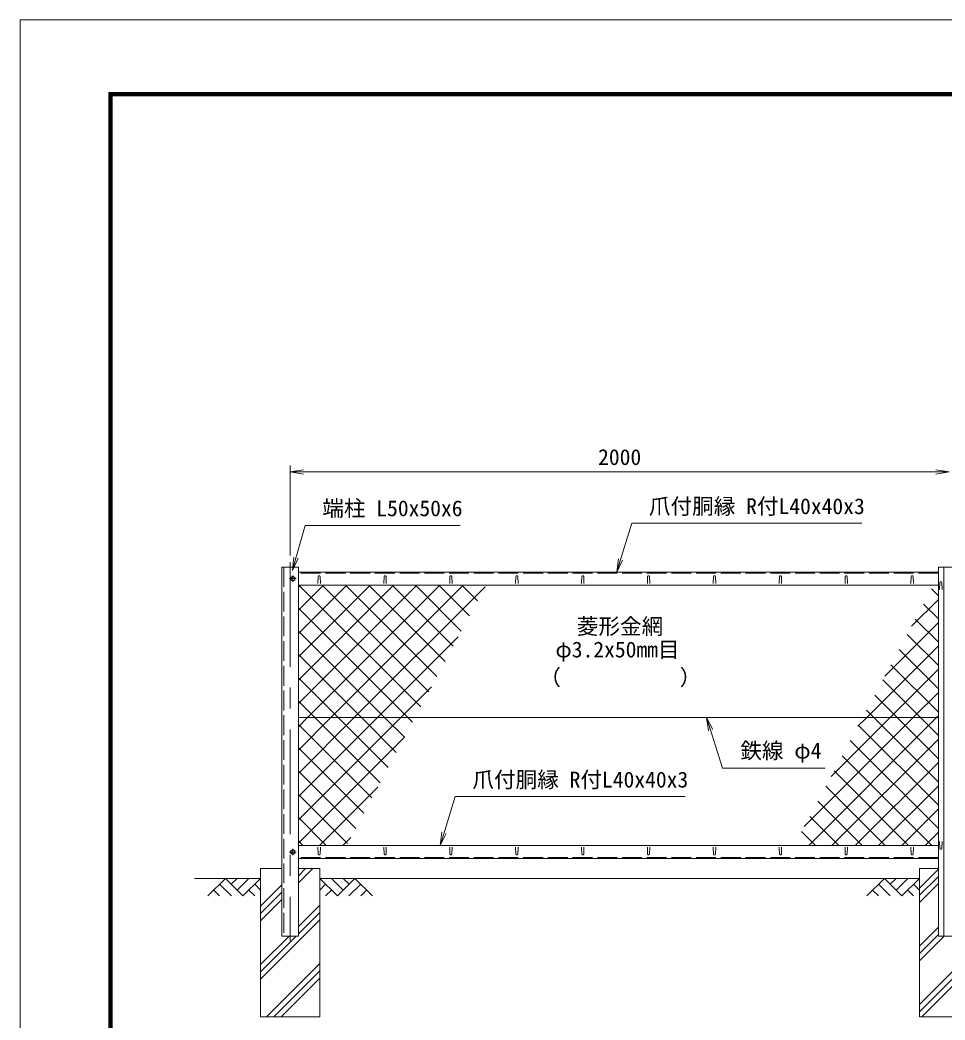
# Model space of a CAD drawing. Units: millimetres, scale not verified. Extents: x -4200 to 4200, y -2970 to 2970.
# Drawn here: x -4200 to -1392, y -66 to 2970 of the extents above; entities that cross this region are included whole.
import ezdxf
from ezdxf.enums import TextEntityAlignment as Align

# ---------------------------------------------------------------- set-up
doc = ezdxf.new("R2010")
doc.units = ezdxf.units.MM
doc.header["$LTSCALE"] = 10
doc.linetypes.add('DASHED', pattern=[7.5, 6, -1.5])
doc.linetypes.add('USER1', pattern=[50.8, 31.75, -6.35, 6.35, -6.35])
for name, color, linetype, lineweight in [('0-0_D-STR1', 1, 'Continuous', 18), ('0-1_D-BMK', 2, 'USER1', 13), ('0-2_D-STR-DIM', 7, 'Continuous', 13), ('0-3_D-STR3', 3, 'Continuous', 13), ('0-4_D-BGD', 7, 'Continuous', 18), ('0-5_D-STR4', 7, 'Continuous', 18), ('0-6_D-DCR-HCH', 7, 'Continuous', 13), ('0-7_0', 7, 'Continuous', 18), ('0-9_D-STR2', 7, 'Continuous', 13), ('0-A_D-STR-TXT', 7, 'Continuous', 13), ('0-B_D-TTL', 7, 'Continuous', 18)]:
    doc.layers.add(name, color=color, linetype=linetype, lineweight=lineweight)
doc.styles.add('ＭＳ ゴシック', font='')
doc.styles.get('ＭＳ ゴシック').set_extended_font_data('MS Gothic')

# ---------------------------------------------------------------- blocks, each defined once
blk = doc.blocks.new('_Open')
at = {"layer": '0-7_0'}
blk.add_line((-10, 1.667), (0, 0), dxfattribs=at)
blk.add_lwpolyline([(-10, -1.667), (0, 0), (-10, 0)], dxfattribs=at)

msp = doc.modelspace()

# ---------------------------------------------------------------- linework, layer by layer
at = {"layer": '0-0_D-STR1'}
for p, q in [((-3404.97, 1308.92), (-3404.97, 188.92)), ((-3354.97, 1308.92), (-3404.97, 1308.92)), ((-3354.97, 188.92), (-3354.97, 1308.92)), ((-1395.97, 188.92), (-1395.97, 1308.92)), ((-1412.47, 1293.92), (-3354.97, 1293.92)), ((-3294.97, 1280.79), (-3295.72, 1259.29)), ((-3288.97, 1280.79), (-3288.22, 1259.29)), ((-3094.97, 1280.79), (-3095.72, 1259.29)), ((-3088.97, 1280.79), (-3088.22, 1259.29)), ((-2894.97, 1280.79), (-2895.72, 1259.29)), ((-2888.97, 1280.79), (-2888.22, 1259.29)), ((-2694.97, 1280.79), (-2695.72, 1259.29)), ((-2688.97, 1280.79), (-2688.22, 1259.29)), ((-2494.97, 1280.79), (-2495.72, 1259.29)), ((-2488.97, 1280.79), (-2488.22, 1259.29)), ((-2294.97, 1280.79), (-2295.72, 1259.29)), ((-2288.97, 1280.79), (-2288.22, 1259.29)), ((-2094.97, 1280.79), (-2095.72, 1259.29)), ((-2088.97, 1280.79), (-2088.22, 1259.29)), ((-1894.97, 1280.79), (-1895.72, 1259.29)), ((-1888.97, 1280.79), (-1888.22, 1259.29)), ((-1694.97, 1280.79), (-1695.72, 1259.29)), ((-1688.97, 1280.79), (-1688.22, 1259.29)), ((-1494.97, 1280.79), (-1495.72, 1259.29)), ((-1488.97, 1280.79), (-1488.22, 1259.29)), ((-3354.97, 1253.92), (-1412.47, 1253.92)), ((-1407.97, 1262.3), (-1408.72, 1240.8)), ((-1401.97, 1262.3), (-1401.22, 1240.8)), ((-3354.97, 463.92), (-1412.47, 463.92)), ((-3294.97, 437.05), (-3295.72, 458.55)), ((-3288.97, 437.05), (-3288.22, 458.55)), ((-3094.97, 437.05), (-3095.72, 458.55)), ((-3088.97, 437.05), (-3088.22, 458.55)), ((-2894.97, 437.05), (-2895.72, 458.55)), ((-2888.97, 437.05), (-2888.22, 458.55)), ((-2694.97, 437.05), (-2695.72, 458.55)), ((-2688.97, 437.05), (-2688.22, 458.55)), ((-2494.97, 437.05), (-2495.72, 458.55)), ((-2488.97, 437.05), (-2488.22, 458.55)), ((-2294.97, 437.05), (-2295.72, 458.55)), ((-2288.97, 437.05), (-2288.22, 458.55)), ((-2094.97, 437.05), (-2095.72, 458.55)), ((-2088.97, 437.05), (-2088.22, 458.55)), ((-1894.97, 437.05), (-1895.72, 458.55)), ((-1888.97, 437.05), (-1888.22, 458.55)), ((-1694.97, 437.05), (-1695.72, 458.55)), ((-1688.97, 437.05), (-1688.22, 458.55)), ((-1494.97, 437.05), (-1495.72, 458.55)), ((-1488.97, 437.05), (-1488.22, 458.55)), ((-1407.97, 454.25), (-1408.72, 475.75)), ((-1401.97, 454.25), (-1401.22, 475.75)), ((-1412.47, 423.92), (-3354.97, 423.92)), ((-3404.97, 188.92), (-3354.97, 188.92)), ((-1412.47, 188.92), (-1347.47, 188.92))]:
    msp.add_line(p, q, dxfattribs=at)
at = {"layer": '0-0_D-STR1', "linetype": 'DASHED'}
for p, q in [((-3398.97, 1308.92), (-3398.97, 188.92)), ((-1412.47, 1290.92), (-3354.97, 1290.92)), ((-1412.47, 426.92), (-3354.97, 426.92))]:
    msp.add_line(p, q, dxfattribs=at)
at = {"layer": '0-0_D-STR1'}
msp.add_lwpolyline([(-1412.47, 188.92), (-1412.47, 1308.92), (-1347.47, 1308.92)], dxfattribs=at)
for centre, start, end in [((-3291.97, 1279.54), 22.61986, 157.38014), ((-3091.97, 1279.54), 22.61986, 157.38014), ((-2891.97, 1279.54), 22.61986, 157.38014), ((-2691.97, 1279.54), 22.61986, 157.38014), ((-2491.97, 1279.54), 22.61986, 157.38014), ((-2291.97, 1279.54), 22.61986, 157.38014), ((-2091.97, 1279.54), 22.61986, 157.38014), ((-1891.97, 1279.54), 22.61986, 157.38014), ((-1691.97, 1279.54), 22.61986, 157.38014), ((-1491.97, 1279.54), 22.61986, 157.38014), ((-1404.97, 1261.05), 22.61986, 157.38014), ((-3291.97, 438.3), 202.61986, 337.38014), ((-3091.97, 438.3), 202.61986, 337.38014), ((-2891.97, 438.3), 202.61986, 337.38014), ((-2691.97, 438.3), 202.61986, 337.38014), ((-2491.97, 438.3), 202.61986, 337.38014), ((-2291.97, 438.3), 202.61986, 337.38014), ((-2091.97, 438.3), 202.61986, 337.38014), ((-1891.97, 438.3), 202.61986, 337.38014), ((-1691.97, 438.3), 202.61986, 337.38014), ((-1491.97, 438.3), 202.61986, 337.38014), ((-1404.97, 455.5), 202.61986, 337.38014)]:
    msp.add_arc(centre, 3.25, start, end, dxfattribs=at)
at = {"layer": '0-1_D-BMK'}
for p, q in [((-3379.97, 1323.92), (-3379.97, 173.92)), ((-3371.97, 1283.92), (-3371.97, 1263.92)), ((-3361.97, 1273.92), (-3381.97, 1273.92)), ((-3361.97, 443.92), (-3381.97, 443.92)), ((-3371.97, 453.92), (-3371.97, 433.92))]:
    msp.add_line(p, q, dxfattribs=at)
at = {"layer": '0-2_D-STR-DIM'}
for p, q in [((-3379.97, 1343.92), (-3379.97, 1617.7)), ((-3379.97, 1597.7), (-1379.97, 1597.7))]:
    msp.add_line(p, q, dxfattribs=at)
at = {"layer": '0-3_D-STR3'}
msp.add_line((-1412.47, 852.17), (-3354.97, 852.17), dxfattribs=at)
for points in [[(-3365.47, 1277.67), (-3371.97, 1281.42), (-3378.47, 1277.67), (-3378.47, 1270.16), (-3371.97, 1266.41), (-3365.47, 1270.16)], [(-3365.47, 447.67), (-3371.97, 451.42), (-3378.47, 447.67), (-3378.47, 440.16), (-3371.97, 436.41), (-3365.47, 440.16)]]:
    msp.add_lwpolyline(points, close=True, dxfattribs=at)
for centre in [(-3371.97, 1273.92), (-3371.97, 443.92)]:
    msp.add_circle(centre, 6.25, dxfattribs=at)
at = {"layer": '0-4_D-BGD'}
for p, q in [((-3469.97, 363.92), (-3669.97, 363.92)), ((-1469.97, 363.92), (-3289.97, 363.92))]:
    msp.add_line(p, q, dxfattribs=at)
at = {"layer": '0-5_D-STR4'}
for p, q in [((-3469.97, 393.92), (-3469.97, -56.08)), ((-3404.97, 393.92), (-3469.97, 393.92)), ((-3289.97, 393.92), (-3354.97, 393.92)), ((-3289.97, 393.92), (-3289.97, -56.08)), ((-1469.97, 393.92), (-1469.97, -56.08)), ((-1412.47, 393.92), (-1469.97, 393.92)), ((-3289.97, -56.08), (-3469.97, -56.08)), ((-1289.97, -56.08), (-1469.97, -56.08))]:
    msp.add_line(p, q, dxfattribs=at)
at = {"layer": '0-6_D-DCR-HCH'}
for p, q in [((-3354.97, 349.9), (-3310.96, 393.92)), ((-3354.97, 372), (-3333.05, 393.92)), ((-1469.97, 334.55), (-1412.47, 392.05)), ((-1469.97, 312.45), (-1412.47, 369.95)), ((-3576.4, 363.92), (-3629.61, 310.71)), ((-3594.14, 346.18), (-3558.5, 310.71)), ((-3576.4, 363.92), (-3523.19, 310.71)), ((-3558.66, 346.18), (-3540.92, 363.92)), ((-3540.92, 328.44), (-3505.45, 363.92)), ((-3523.19, 310.71), (-3469.97, 363.92)), ((-3487.71, 346.18), (-3469.97, 328.52)), ((-3469.97, 279.09), (-3404.97, 344.09)), ((-3236.76, 310.71), (-3289.97, 363.92)), ((-3272.24, 346.18), (-3289.97, 328.52)), ((-3219.03, 328.44), (-3254.5, 363.92)), ((-3183.55, 363.92), (-3236.76, 310.71)), ((-3201.2, 346.09), (-3219.03, 363.92)), ((-3165.81, 346.18), (-3201.45, 310.71)), ((-3183.55, 363.92), (-3130.34, 310.71)), ((-1576.4, 363.92), (-1629.61, 310.71)), ((-1594.14, 346.18), (-1558.5, 310.71)), ((-1576.4, 363.92), (-1523.19, 310.71)), ((-1558.66, 346.18), (-1540.92, 363.92)), ((-1540.92, 328.44), (-1505.45, 363.92)), ((-1523.19, 310.71), (-1469.97, 363.92)), ((-1487.71, 346.18), (-1469.97, 328.52)), ((-1469.97, 290.36), (-1412.47, 347.86)), ((-3611.87, 328.44), (-3594.05, 310.71)), ((-3505.45, 328.44), (-3487.63, 310.71)), ((-3469.97, 257), (-3404.97, 322)), ((-3254.5, 328.44), (-3272.32, 310.71)), ((-3148.08, 328.44), (-3165.89, 310.71)), ((-1611.87, 328.44), (-1594.05, 310.71)), ((-1505.45, 328.44), (-1487.63, 310.71)), ((-3469.97, 234.9), (-3404.97, 299.9)), ((-3354.97, 217.32), (-3289.97, 282.32)), ((-3354.97, 195.22), (-3289.97, 260.22)), ((-3469.97, 58.12), (-3289.97, 238.12)), ((-1469.97, 157.77), (-1412.47, 215.27)), ((-3469.97, 80.22), (-3361.28, 188.92)), ((-3469.97, 102.32), (-3383.37, 188.92)), ((-1469.97, 135.68), (-1412.47, 193.18)), ((-1469.97, 113.58), (-1394.64, 188.92)), ((-1469.97, -19), (-1289.97, 161)), ((-1469.97, -41.1), (-1289.97, 138.9)), ((-3451.6, -56.08), (-3289.97, 105.54)), ((-1462.86, -56.08), (-1289.97, 116.8)), ((-3429.5, -56.08), (-3289.97, 83.44)), ((-3407.4, -56.08), (-3289.97, 61.35))]:
    msp.add_line(p, q, dxfattribs=at)
at = {"layer": '0-9_D-STR2'}
for p, q in [((-3354.97, 1248.43), (-3349.48, 1253.92)), ((-3354.97, 1177.72), (-3278.77, 1253.92)), ((-3354.97, 1107.01), (-3208.06, 1253.92)), ((-3354.97, 1036.3), (-3137.35, 1253.92)), ((-3354.97, 965.58), (-3066.64, 1253.92)), ((-3354.97, 894.87), (-2995.93, 1253.92)), ((-2983.82, 884.28), (-3353.46, 1253.92)), ((-3326.97, 852.17), (-2925.22, 1253.92)), ((-2959.17, 930.34), (-3282.75, 1253.92)), ((-3256.26, 852.17), (-2854.51, 1253.92)), ((-2934.51, 976.39), (-3212.04, 1253.92)), ((-3185.55, 852.17), (-2788.47, 1249.25)), ((-2909.86, 1022.45), (-3141.33, 1253.92)), ((-2885.21, 1068.51), (-3070.62, 1253.92)), ((-2860.56, 1114.57), (-2999.91, 1253.92)), ((-2835.9, 1160.63), (-2929.19, 1253.92)), ((-2811.25, 1206.68), (-2858.48, 1253.92)), ((-2786.6, 1252.74), (-2787.77, 1253.92)), ((-1412.47, 1222.12), (-1433.14, 1242.79)), ((-3022.42, 852.17), (-3354.97, 1184.72)), ((-1493.53, 1129.97), (-1412.47, 1211.03)), ((-1412.47, 1151.41), (-1457.8, 1196.73)), ((-1574.97, 977.82), (-1412.47, 1140.32)), ((-1412.47, 1080.7), (-1482.45, 1150.67)), ((-3093.13, 852.17), (-3354.97, 1114.01)), ((-3114.84, 852.17), (-2869.91, 1097.1)), ((-1412.47, 1009.99), (-1507.1, 1104.62)), ((-1629.91, 852.17), (-1412.47, 1069.61)), ((-3163.84, 852.17), (-3354.97, 1043.3)), ((-1412.47, 939.28), (-1531.76, 1058.56)), ((-1412.47, 868.57), (-1556.41, 1012.5)), ((-3234.55, 852.17), (-3354.97, 972.59)), ((-1559.2, 852.17), (-1412.47, 998.9)), ((-3044.13, 852.17), (-2951.34, 944.95)), ((-1466.78, 852.17), (-1581.06, 966.44)), ((-1537.5, 852.17), (-1605.71, 920.39)), ((-1488.49, 852.17), (-1412.47, 928.19)), ((-3305.26, 852.17), (-3354.97, 901.88)), ((-3354.97, 824.16), (-3326.97, 852.17)), ((-3354.97, 753.45), (-3256.26, 852.17)), ((-3354.97, 682.74), (-3185.55, 852.17)), ((-3354.97, 612.03), (-3114.84, 852.17)), ((-3354.97, 541.32), (-3044.13, 852.17)), ((-3107.08, 653.99), (-3305.26, 852.17)), ((-3082.43, 700.05), (-3234.55, 852.17)), ((-3057.78, 746.1), (-3163.84, 852.17)), ((-3033.13, 792.16), (-3093.13, 852.17)), ((-3008.47, 838.22), (-3022.42, 852.17)), ((-1819.29, 521.37), (-1488.49, 852.17)), ((-1737.85, 673.52), (-1559.2, 852.17)), ((-1656.41, 825.67), (-1629.91, 852.17)), ((-1608.21, 852.17), (-1630.37, 874.33)), ((-1412.47, 656.44), (-1608.21, 852.17)), ((-1412.47, 727.15), (-1537.5, 852.17)), ((-1412.47, 797.86), (-1466.78, 852.17)), ((-3131.74, 607.93), (-3354.97, 831.17)), ((-1412.47, 585.72), (-1655.02, 828.27)), ((-3354.97, 470.61), (-3032.78, 792.8)), ((-3156.39, 561.87), (-3354.97, 760.46)), ((-1735.32, 463.92), (-1412.47, 786.76)), ((-1412.47, 515.01), (-1679.67, 782.21)), ((-1432.09, 463.92), (-1704.32, 736.15)), ((-1664.61, 463.92), (-1412.47, 716.05)), ((-3181.04, 515.81), (-3354.97, 689.75)), ((-1502.8, 463.92), (-1728.98, 690.1)), ((-3290.96, 463.92), (-3114.22, 640.65)), ((-1573.51, 463.92), (-1753.63, 644.04)), ((-1593.9, 463.92), (-1412.47, 645.34)), ((-3205.69, 469.76), (-3354.97, 619.04)), ((-1644.22, 463.92), (-1778.28, 597.98)), ((-3270.57, 463.92), (-3354.97, 548.33)), ((-1714.93, 463.92), (-1802.94, 551.92)), ((-1523.19, 463.92), (-1412.47, 574.63)), ((-3220.25, 463.92), (-3195.66, 488.5)), ((-1785.64, 463.92), (-1827.59, 505.86)), ((-1452.48, 463.92), (-1412.47, 503.92)), ((-3341.28, 463.92), (-3354.97, 477.62))]:
    msp.add_line(p, q, dxfattribs=at)
msp.add_lwpolyline([(-1806.03, 463.92), (-1417.78, 852.17), (-1412.47, 857.48)], dxfattribs=at)
at = {"layer": '0-A_D-STR-TXT'}
for points in [[(-2863.62, 1435.21), (-3334.59, 1435.21), (-3372.68, 1300.94)], [(-1645.07, 1442.79), (-2342.95, 1442.79), (-2388.31, 1295.83)], [(-1755.92, 698.54), (-2067.25, 698.54), (-2115.34, 850.26)], [(-2180.85, 612.79), (-2878.73, 612.79), (-2924.09, 465.83)]]:
    msp.add_lwpolyline(points, dxfattribs=at)
at = {"layer": '0-B_D-TTL', "color": 2}
msp.add_lwpolyline([(-4200, 2970), (4200, 2970), (4200, -2970), (-4200, -2970)], close=True, dxfattribs=at)
at = {"layer": '0-B_D-TTL'}
for points in [[(-3930, 2750), (3930, 2750), (3930, -2750), (-3930, -2750)], [(-3927.5, 2747.5), (3927.5, 2747.5), (3927.5, -2747.5), (-3927.5, -2747.5)], [(-3925, 2745), (3925, 2745), (3925, -2745), (-3925, -2745)], [(-3922.5, 2742.5), (3922.5, 2742.5), (3922.5, -2742.5), (-3922.5, -2742.5)], [(-3920, 2740), (3920, 2740), (3920, -2740), (-3920, -2740)]]:
    msp.add_lwpolyline(points, close=True, dxfattribs=at)

# ---------------------------------------------------------------- block references
at = {"layer": '0-2_D-STR-DIM', "xscale": 4, "yscale": 4, "rotation": 180}
msp.add_blockref('_Open', (-3379.97, 1597.7), dxfattribs=at)
at = {"layer": '0-2_D-STR-DIM', "xscale": 4, "yscale": 4}
msp.add_blockref('_Open', (-1379.97, 1597.7), dxfattribs=at)
at = {"layer": '0-A_D-STR-TXT', "xscale": 4, "yscale": 4}
for p, rotation in [((-3373.23, 1299.01), 254.16392), ((-2388.9, 1293.92), 252.84683), ((-2115.95, 852.17), 107.58773), ((-2924.68, 463.92), 252.84683)]:
    msp.add_blockref('_Open', p, dxfattribs=dict(at, rotation=rotation))

# ---------------------------------------------------------------- texts
at = {"layer": '0-2_D-STR-DIM', "style": 'ＭＳ ゴシック'}
msp.add_text('2000', height=48.09, dxfattribs=at).set_placement((-2445.24, 1604.45), align=Align.BOTTOM_LEFT)
at = {"layer": '0-A_D-STR-TXT', "style": 'ＭＳ ゴシック'}
for s, p in [('端柱 L50x50x6', (-3282.4, 1449.06)), ('爪付胴縁 R付L40x40x3', (-2291.01, 1455.37)), ('菱形金網', (-2509.92, 1090.72)), ('φ3.2x50mm目', (-2574.9, 1020.28)), ('（\u3000\u3000   \u3000\u3000）', (-2623.63, 935.81)), ('鉄線 φ4', (-2013.53, 713.41)), ('爪付胴縁 R付L40x40x3', (-2826.79, 625.37))]:
    msp.add_text(s, height=48.09, dxfattribs=at).set_placement(p, align=Align.BOTTOM_LEFT)

doc.saveas('drawing.dxf')
